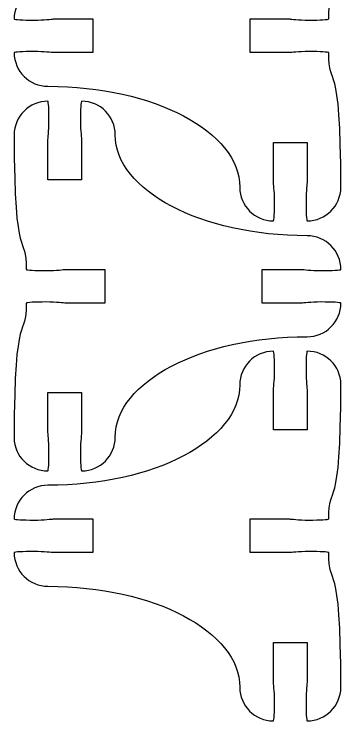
# Model space of a CAD drawing. Extents: x 0 to 500, y 0 to 390.
# Drawn here: x 149.3 to 178.4, y 128.5 to 191.5 of the extents above; entities that cross this region are included whole.
import ezdxf

# ---------------------------------------------------------------- set-up
doc = ezdxf.new("R2010")
doc.units = 0
doc.header["$MEASUREMENT"] = 0
doc.layers.add('DEFAULT', color=18, linetype='CONTINUOUS')

msp = doc.modelspace()

# ---------------------------------------------------------------- linework, layer by layer
at = {"layer": 'DEFAULT', "color": 1}
for points in [[(175.323, 204.271), (175.323, 205.238), (175.365, 206.021), (175.422, 206.021), (177.08, 206.021), (178.424, 204.723), (178.424, 203.065), (178.424, 191.063), (177.341, 194.471), (177.341, 191.063), (177.341, 191.01), (176.558, 190.964), (175.591, 190.964), (174.624, 190.964), (174.014, 191.063), (173.841, 191.063), (172.675, 191.063), (171.508, 191.063), (170.342, 191.063), (170.342, 190.064), (170.342, 189.064), (170.342, 188.064), (171.508, 188.064), (172.675, 188.064), (173.841, 188.064), (174.014, 188.064), (174.624, 188.163), (175.591, 188.163), (176.558, 188.163), (177.341, 188.117), (177.341, 188.064), (177.341, 184.657), (178.424, 188.064), (178.424, 176.063), (178.424, 174.405), (177.08, 173.064), (175.422, 173.064), (175.365, 173.064), (175.323, 173.848), (175.323, 174.814), (175.323, 175.781), (175.422, 176.388), (175.422, 176.564), (175.422, 177.73), (175.422, 178.897), (175.422, 180.063), (174.422, 180.063), (173.423, 180.063), (172.423, 180.063), (172.423, 178.897), (172.423, 177.73), (172.423, 176.564), (172.423, 176.388), (172.522, 175.781), (172.522, 174.814), (172.522, 173.848), (172.476, 173.064), (172.423, 173.064), (170.765, 173.064), (169.421, 174.405), (169.421, 176.063), (169.421, 181.037), (161.783, 185.062), (152.339, 185.062), (150.681, 185.062), (149.341, 186.406), (149.341, 188.064), (149.341, 188.117), (150.124, 188.163), (151.091, 188.163), (152.057, 188.163), (152.668, 188.064), (152.84, 188.064), (154.007, 188.064), (155.173, 188.064), (156.34, 188.064), (156.34, 189.064), (156.34, 190.064), (156.34, 191.063), (155.173, 191.063), (154.007, 191.063), (152.84, 191.063), (152.668, 191.063), (152.057, 190.964), (151.091, 190.964), (150.124, 190.964), (149.341, 191.01), (149.341, 191.063), (149.341, 192.721), (150.681, 194.065), (152.339, 194.065), (161.783, 194.065), (169.421, 198.069), (169.421, 203.019), (169.421, 204.677), (170.765, 206.021), (172.423, 206.021), (172.476, 206.021), (172.522, 205.238), (172.522, 204.271), (172.522, 203.304), (172.423, 202.694), (172.423, 202.521), (172.423, 201.355), (172.423, 200.188), (172.423, 199.022), (173.423, 199.022), (174.422, 199.022), (175.422, 199.022), (175.422, 200.188), (175.422, 201.355), (175.422, 202.521), (175.422, 202.694), (175.323, 203.304), (175.323, 204.271)], [(152.442, 152.528), (152.442, 151.561), (152.399, 150.778), (152.343, 150.778), (150.685, 150.778), (149.341, 152.076), (149.341, 153.734), (149.341, 165.736), (150.424, 162.328), (150.424, 165.736), (150.424, 165.789), (151.207, 165.835), (152.174, 165.835), (153.14, 165.835), (153.75, 165.736), (153.923, 165.736), (155.09, 165.736), (156.256, 165.736), (157.423, 165.736), (157.423, 166.736), (157.423, 167.735), (157.423, 168.735), (156.256, 168.735), (155.09, 168.735), (153.923, 168.735), (153.75, 168.735), (153.14, 168.636), (152.174, 168.636), (151.207, 168.636), (150.424, 168.682), (150.424, 168.735), (150.424, 172.142), (149.341, 168.735), (149.341, 180.736), (149.341, 182.394), (150.685, 183.735), (152.343, 183.735), (152.399, 183.735), (152.442, 182.952), (152.442, 181.985), (152.442, 181.018), (152.343, 180.412), (152.343, 180.235), (152.343, 179.069), (152.343, 177.902), (152.343, 176.736), (153.342, 176.736), (154.342, 176.736), (155.341, 176.736), (155.341, 177.902), (155.341, 179.069), (155.341, 180.235), (155.341, 180.412), (155.243, 181.018), (155.243, 181.985), (155.243, 182.952), (155.289, 183.735), (155.341, 183.735), (157, 183.735), (158.344, 182.394), (158.344, 180.736), (158.344, 175.762), (165.981, 171.737), (175.425, 171.737), (177.083, 171.737), (178.424, 170.393), (178.424, 168.735), (178.424, 168.682), (177.641, 168.636), (176.674, 168.636), (175.707, 168.636), (175.097, 168.735), (174.924, 168.735), (173.758, 168.735), (172.591, 168.735), (171.425, 168.735), (171.425, 167.735), (171.425, 166.736), (171.425, 165.736), (172.591, 165.736), (173.758, 165.736), (174.924, 165.736), (175.097, 165.736), (175.707, 165.835), (176.674, 165.835), (177.641, 165.835), (178.424, 165.789), (178.424, 165.736), (178.424, 164.078), (177.083, 162.734), (175.425, 162.734), (165.981, 162.734), (158.344, 158.73), (158.344, 153.78), (158.344, 152.123), (157, 150.778), (155.341, 150.778), (155.289, 150.778), (155.243, 151.561), (155.243, 152.528), (155.243, 153.495), (155.341, 154.105), (155.341, 154.278), (155.341, 155.444), (155.341, 156.611), (155.341, 157.777), (154.342, 157.777), (153.342, 157.777), (152.343, 157.777), (152.343, 156.611), (152.343, 155.444), (152.343, 154.278), (152.343, 154.105), (152.442, 153.495), (152.442, 152.528)], [(175.323, 159.699), (175.323, 160.666), (175.365, 161.449), (175.422, 161.449), (177.08, 161.449), (178.424, 160.15), (178.424, 158.492), (178.424, 146.491), (177.341, 149.899), (177.341, 146.491), (177.341, 146.438), (176.558, 146.392), (175.591, 146.392), (174.624, 146.392), (174.014, 146.491), (173.841, 146.491), (172.675, 146.491), (171.508, 146.491), (170.342, 146.491), (170.342, 145.491), (170.342, 144.492), (170.342, 143.492), (171.508, 143.492), (172.675, 143.492), (173.841, 143.492), (174.014, 143.492), (174.624, 143.591), (175.591, 143.591), (176.558, 143.591), (177.341, 143.545), (177.341, 143.492), (177.341, 140.084), (178.424, 143.492), (178.424, 131.491), (178.424, 129.833), (177.08, 128.492), (175.422, 128.492), (175.365, 128.492), (175.323, 129.275), (175.323, 130.242), (175.323, 131.209), (175.422, 131.815), (175.422, 131.992), (175.422, 133.158), (175.422, 134.325), (175.422, 135.491), (174.422, 135.491), (173.423, 135.491), (172.423, 135.491), (172.423, 134.325), (172.423, 133.158), (172.423, 131.992), (172.423, 131.815), (172.522, 131.209), (172.522, 130.242), (172.522, 129.275), (172.476, 128.492), (172.423, 128.492), (170.765, 128.492), (169.421, 129.833), (169.421, 131.491), (169.421, 136.465), (161.783, 140.49), (152.339, 140.49), (150.681, 140.49), (149.341, 141.834), (149.341, 143.492), (149.341, 143.545), (150.124, 143.591), (151.091, 143.591), (152.057, 143.591), (152.668, 143.492), (152.84, 143.492), (154.007, 143.492), (155.173, 143.492), (156.34, 143.492), (156.34, 144.492), (156.34, 145.491), (156.34, 146.491), (155.173, 146.491), (154.007, 146.491), (152.84, 146.491), (152.668, 146.491), (152.057, 146.392), (151.091, 146.392), (150.124, 146.392), (149.341, 146.438), (149.341, 146.491), (149.341, 148.149), (150.681, 149.493), (152.339, 149.493), (161.783, 149.493), (169.421, 153.497), (169.421, 158.447), (169.421, 160.105), (170.765, 161.449), (172.423, 161.449), (172.476, 161.449), (172.522, 160.666), (172.522, 159.699), (172.522, 158.732), (172.423, 158.122), (172.423, 157.949), (172.423, 156.783), (172.423, 155.616), (172.423, 154.45), (173.423, 154.45), (174.422, 154.45), (175.422, 154.45), (175.422, 155.616), (175.422, 156.783), (175.422, 157.949), (175.422, 158.122), (175.323, 158.732), (175.323, 159.699)]]:
    msp.add_open_spline(points, degree=3, knots=[1, 1, 1, 1, 2, 2, 2, 3, 3, 3, 4, 4, 4, 5, 5, 5, 6, 6, 6, 15.92, 15.92, 15.92, 24.42, 24.42, 24.42, 34.34, 34.34, 34.34, 35.34, 35.34, 35.34, 36.34, 36.34, 36.34, 37.34, 37.34, 37.34, 38.34, 38.34, 38.34, 39.34, 39.34, 39.34, 40.34, 40.34, 40.34, 50.26, 50.26, 50.26, 58.76, 58.76, 58.76, 68.68, 68.68, 68.68, 69.68, 69.68, 69.68, 70.68, 70.68, 70.68, 71.68, 71.68, 71.68, 72.68, 72.68, 72.68, 73.68, 73.68, 73.68, 74.68, 74.68, 74.68, 75.68, 75.68, 75.68, 85.6, 85.6, 85.6, 94.1, 94.1, 94.1, 104.02, 104.02, 104.02, 105.02, 105.02, 105.02, 106.02, 106.02, 106.02, 107.02, 107.02, 107.02, 108.02, 108.02, 108.02, 109.02, 109.02, 109.02, 110.02, 110.02, 110.02, 111.02, 111.02, 111.02, 120.94, 120.94, 120.94, 129.44, 129.44, 129.44, 139.36, 139.36, 139.36, 140.36, 140.36, 140.36, 140.36], dxfattribs=at)

doc.saveas('drawing.dxf')
